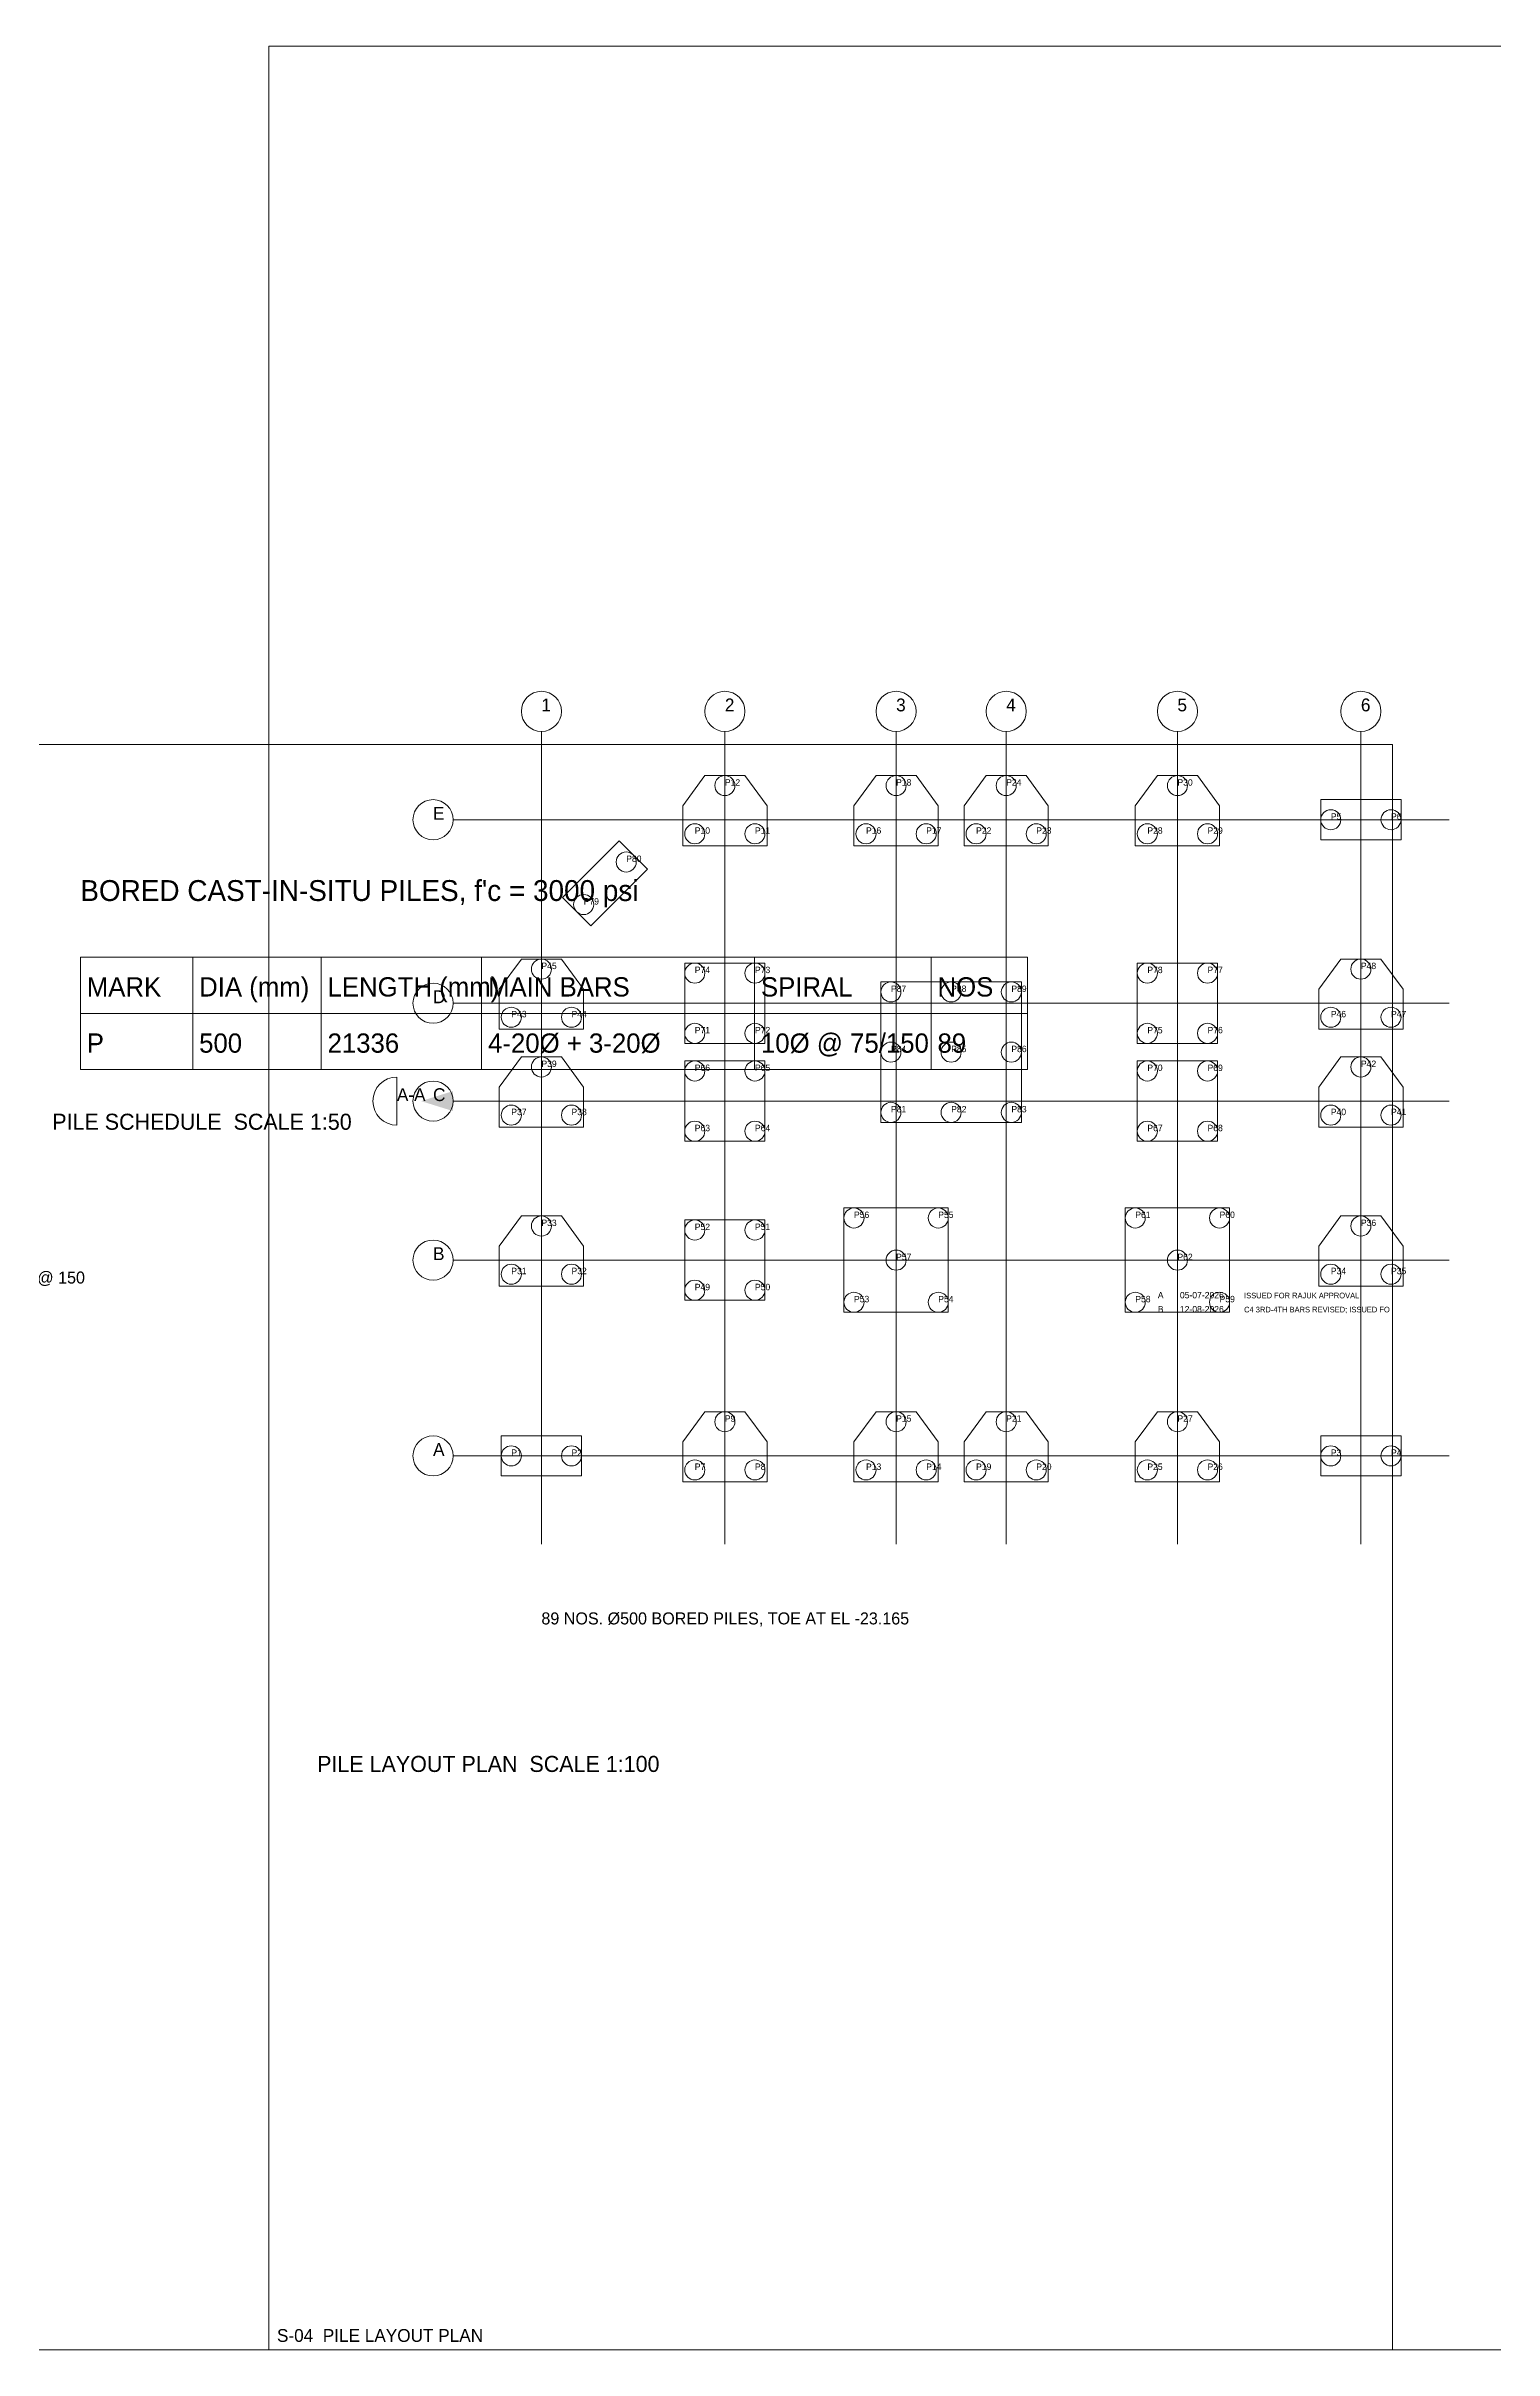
# Model space of a CAD drawing. Extents: x 1000 to 741800, y -207200 to 58400.
# Drawn here: x 371846 to 407926, y 1000 to 58400 of the extents above; entities that cross this region are included whole.
import ezdxf

# ---------------------------------------------------------------- set-up
doc = ezdxf.new("R2010")
doc.units = 0
doc.layers.get('0').update_dxf_attribs({"lineweight": 0, "plot": 0})
for name, color, linetype, lineweight, plot in [('Arrow', 7, 'Continuous', 0, False), ('Foundation', 3, 'Continuous', 0, False), ('Grid', 8, 'Continuous', 0, False), ('Grid Circle', 8, 'Continuous', 0, False), ('Sheet', 7, 'Continuous', 0, False), ('Text-1', 7, 'Continuous', 0, False), ('Text-2', 7, 'Continuous', 0, False), ('TITLE', 7, 'Continuous', 0, False)]:
    doc.layers.add(name, color=color, linetype=linetype, lineweight=lineweight, plot=plot)

# ---------------------------------------------------------------- blocks, each defined once
blk = doc.blocks.new('GRID_BUBBLE')
at = {"layer": 'Grid Circle'}
blk.add_circle((0, 0), 500, dxfattribs=at)
at = {"layer": 'Text-1'}
blk.add_attdef('GRID', (0, 0), '', height=320, dxfattribs=at)
blk = doc.blocks.new('SECTION_MARK')
at = {"layer": 'Arrow'}
blk.add_solid([(600, 0), (1400, 250), (1400, -250)], dxfattribs=at)
at = {"layer": 'Text-1'}
blk.add_line((0, -600), (0, 600), dxfattribs=at)
blk.add_arc((0, 0), 600, 90, 270, dxfattribs=at)
blk.add_attdef('SEC', (0, 0), '', height=320, dxfattribs=at)

msp = doc.modelspace()

# ---------------------------------------------------------------- linework, layer by layer
for p, q in [((372700, 35700), (396300, 35700)), ((372700, 35700), (372700, 32900)), ((375500, 35700), (375500, 32900)), ((378700, 35700), (378700, 32900)), ((382700, 35700), (382700, 32900)), ((389500, 35700), (389500, 32900)), ((393900, 35700), (393900, 32900)), ((396300, 35700), (396300, 32900)), ((372700, 34300), (396300, 34300)), ((372700, 32900), (396300, 32900))]:
    msp.add_line(p, q)
at = {"layer": 'Foundation'}
for points in [[(387711.2, 38474.8), (389811.2, 38474.8), (389811.2, 39474.8), (389261.2, 40224.8), (388261.2, 40224.8), (387711.2, 39474.8)], [(391978.4, 38474.8), (394078.4, 38474.8), (394078.4, 39474.8), (393528.4, 40224.8), (392528.4, 40224.8), (391978.4, 39474.8)], [(394721.6, 38474.8), (396821.6, 38474.8), (396821.6, 39474.8), (396271.6, 40224.8), (395271.6, 40224.8), (394721.6, 39474.8)], [(398988.8, 38474.8), (401088.8, 38474.8), (401088.8, 39474.8), (400538.8, 40224.8), (399538.8, 40224.8), (398988.8, 39474.8)], [(403610.8, 38624.8), (405610.8, 38624.8), (405610.8, 39624.8), (403610.8, 39624.8)], [(385419.3786437627, 36480.40779386421), (386833.5922061358, 37894.62135623731), (386126.4854249493, 38601.72813742386), (384712.2718625761, 37187.51457505077)], [(383139.2, 33902.8), (385239.2, 33902.8), (385239.2, 34902.8), (384689.2, 35652.8), (383689.2, 35652.8), (383139.2, 34902.8)], [(403560.8, 33902.8), (405660.8, 33902.8), (405660.8, 34902.8), (405110.8, 35652.8), (404110.8, 35652.8), (403560.8, 34902.8)], [(387761.2, 33552.8), (389761.2, 33552.8), (389761.2, 35552.8), (387761.2, 35552.8)], [(392650, 31583.6), (396150, 31583.6), (396150, 35083.6), (392650, 35083.6)], [(399038.8, 33552.8), (401038.8, 33552.8), (401038.8, 35552.8), (399038.8, 35552.8)], [(383139.2, 31464.4), (385239.2, 31464.4), (385239.2, 32464.4), (384689.2, 33214.4), (383689.2, 33214.4), (383139.2, 32464.4)], [(387761.2, 31114.4), (389761.2, 31114.4), (389761.2, 33114.4), (387761.2, 33114.4)], [(399038.8, 31114.4), (401038.8, 31114.4), (401038.8, 33114.4), (399038.8, 33114.4)], [(403560.8, 31464.4), (405660.8, 31464.4), (405660.8, 32464.4), (405110.8, 33214.4), (404110.8, 33214.4), (403560.8, 32464.4)], [(391728.4, 26852), (394328.4, 26852), (394328.4, 29452), (391728.4, 29452)], [(398738.8, 26852), (401338.8, 26852), (401338.8, 29452), (398738.8, 29452)], [(383139.2, 27502), (385239.2, 27502), (385239.2, 28502), (384689.2, 29252), (383689.2, 29252), (383139.2, 28502)], [(387761.2, 27152), (389761.2, 27152), (389761.2, 29152), (387761.2, 29152)], [(403560.8, 27502), (405660.8, 27502), (405660.8, 28502), (405110.8, 29252), (404110.8, 29252), (403560.8, 28502)], [(387711.2, 22625.2), (389811.2, 22625.2), (389811.2, 23625.2), (389261.2, 24375.2), (388261.2, 24375.2), (387711.2, 23625.2)], [(391978.4, 22625.2), (394078.4, 22625.2), (394078.4, 23625.2), (393528.4, 24375.2), (392528.4, 24375.2), (391978.4, 23625.2)], [(394721.6, 22625.2), (396821.6, 22625.2), (396821.6, 23625.2), (396271.6, 24375.2), (395271.6, 24375.2), (394721.6, 23625.2)], [(398988.8, 22625.2), (401088.8, 22625.2), (401088.8, 23625.2), (400538.8, 24375.2), (399538.8, 24375.2), (398988.8, 23625.2)], [(383189.2, 22775.2), (385189.2, 22775.2), (385189.2, 23775.2), (383189.2, 23775.2)], [(403610.8, 22775.2), (405610.8, 22775.2), (405610.8, 23775.2), (403610.8, 23775.2)]]:
    msp.add_lwpolyline(points, close=True, dxfattribs=at)
for centre in [(388761.2, 39974.8), (393028.4, 39974.8), (395771.6, 39974.8), (400038.8, 39974.8), (403860.8, 39124.8), (405360.8, 39124.8), (388011.2, 38774.8), (389511.2, 38774.8), (392278.4, 38774.8), (393778.4, 38774.8), (395021.6, 38774.8), (396521.6, 38774.8), (399288.8, 38774.8), (400788.8, 38774.8), (386303.2621202459, 38071.39805153395), (385242.6019484661, 37010.73787975412), (384189.2, 35402.8), (404610.8, 35402.8), (388011.2, 35302.8), (389511.2, 35302.8), (392900, 34833.6), (394400, 34833.6), (395900, 34833.6), (399288.8, 35302.8), (400788.8, 35302.8), (383439.2, 34202.8), (384939.2, 34202.8), (403860.8, 34202.8), (405360.8, 34202.8), (388011.2, 33802.8), (389511.2, 33802.8), (399288.8, 33802.8), (400788.8, 33802.8), (392900, 33333.6), (394400, 33333.6), (395900, 33333.6), (384189.2, 32964.4), (388011.2, 32864.4), (389511.2, 32864.4), (399288.8, 32864.4), (400788.8, 32864.4), (404610.8, 32964.4), (383439.2, 31764.4), (384939.2, 31764.4), (388011.2, 31364.4), (389511.2, 31364.4), (392900, 31833.6), (394400, 31833.6), (395900, 31833.6), (399288.8, 31364.4), (400788.8, 31364.4), (403860.8, 31764.4), (405360.8, 31764.4), (391978.4, 29202), (394078.4, 29202), (398988.8, 29202), (401088.8, 29202), (384189.2, 29002), (388011.2, 28902), (389511.2, 28902), (404610.8, 29002), (393028.4, 28152), (400038.8, 28152), (383439.2, 27802), (384939.2, 27802), (388011.2, 27402), (389511.2, 27402), (403860.8, 27802), (405360.8, 27802), (391978.4, 27102), (394078.4, 27102), (398988.8, 27102), (401088.8, 27102), (388761.2, 24125.2), (393028.4, 24125.2), (395771.6, 24125.2), (400038.8, 24125.2), (383439.2, 23275.2), (384939.2, 23275.2), (388011.2, 22925.2), (389511.2, 22925.2), (392278.4, 22925.2), (393778.4, 22925.2), (395021.6, 22925.2), (396521.6, 22925.2), (399288.8, 22925.2), (400788.8, 22925.2), (403860.8, 23275.2), (405360.8, 23275.2)]:
    msp.add_circle(centre, 250, dxfattribs=at)
at = {"layer": 'Grid'}
for p, q in [((384189.2, 21075.2), (384189.2, 41324.8)), ((388761.2, 21075.2), (388761.2, 41324.8)), ((393028.4, 21075.2), (393028.4, 41324.8)), ((395771.6, 21075.2), (395771.6, 41324.8)), ((400038.8, 21075.2), (400038.8, 41324.8)), ((404610.8, 21075.2), (404610.8, 41324.8)), ((381989.2, 39124.8), (406810.8, 39124.8)), ((381989.2, 34552.8), (406810.8, 34552.8)), ((381989.2, 32114.4), (406810.8, 32114.4)), ((381989.2, 28152), (406810.8, 28152)), ((381989.2, 23275.2), (406810.8, 23275.2))]:
    msp.add_line(p, q, dxfattribs=at)
at = {"layer": 'Sheet'}
for points in [[(377400, 1000), (459500, 1000), (459500, 58400), (377400, 58400)], [(348000, 1000), (405400, 1000), (405400, 41000), (348000, 41000)]]:
    msp.add_lwpolyline(points, close=True, dxfattribs=at)

# ---------------------------------------------------------------- block references
at = {"layer": 'Grid Circle'}
for p, values in [((384189.2, 41824.8), {'GRID': '1'}), ((388761.2, 41824.8), {'GRID': '2'}), ((393028.4, 41824.8), {'GRID': '3'}), ((395771.6, 41824.8), {'GRID': '4'}), ((400038.8, 41824.8), {'GRID': '5'}), ((404610.8, 41824.8), {'GRID': '6'}), ((381489.2, 39124.8), {'GRID': 'E'}), ((381489.2, 34552.8), {'GRID': 'D'}), ((381489.2, 32114.4), {'GRID': 'C'}), ((381489.2, 28152), {'GRID': 'B'}), ((381489.2, 23275.2), {'GRID': 'A'})]:
    msp.add_blockref('GRID_BUBBLE', p, dxfattribs=at).add_auto_attribs(values)
at = {"layer": 'Text-1'}
msp.add_blockref('SECTION_MARK', (380589.2, 32114.4), dxfattribs=at).add_auto_attribs({'SEC': 'A-A'})

# ---------------------------------------------------------------- texts
at = {"layer": 'Sheet'}
for s, height, p in [("BORED CAST-IN-SITU PILES, f'c = 3000 psi", 520, (372700, 37100)), ('PILE SCHEDULE  SCALE 1:50', 400, (372000, 31400)), ('PILE LAYOUT PLAN  SCALE 1:100', 400, (378600, 15400)), ('S-04  PILE LAYOUT PLAN', 320, (377600, 1200))]:
    msp.add_text(s, height=height, dxfattribs=at).set_placement(p)
at = {"layer": 'Text-1'}
for s, height, p in [('MARK', 480, (372860, 34720)), ('DIA (mm)', 480, (375660, 34720)), ('LENGTH (mm)', 480, (378860, 34720)), ('MAIN BARS', 480, (382860, 34720)), ('SPIRAL', 480, (389660, 34720)), ('NOS', 480, (394060, 34720)), ('P', 480, (372860, 33320)), ('500', 480, (375660, 33320)), ('21336', 480, (378860, 33320)), ('4-20%%C + 3-20%%C', 480, (382860, 33320)), ('10%%C @ 75/150', 480, (389660, 33320)), ('89', 480, (394060, 33320)), ('89 NOS. %%C500 BORED PILES, TOE AT EL -23.165', 300, (384189.2, 19075.2))]:
    msp.add_text(s, height=height, dxfattribs=at).set_placement(p)
at = {"layer": 'Text-2'}
for s, height, p in [('P12', 160, (388761.2, 39974.8)), ('P18', 160, (393028.4, 39974.8)), ('P24', 160, (395771.6, 39974.8)), ('P30', 160, (400038.8, 39974.8)), ('P5', 160, (403860.8, 39124.8)), ('P6', 160, (405360.8, 39124.8)), ('P10', 160, (388011.2, 38774.8)), ('P11', 160, (389511.2, 38774.8)), ('P16', 160, (392278.4, 38774.8)), ('P17', 160, (393778.4, 38774.8)), ('P22', 160, (395021.6, 38774.8)), ('P23', 160, (396521.6, 38774.8)), ('P28', 160, (399288.8, 38774.8)), ('P29', 160, (400788.8, 38774.8)), ('P80', 160, (386303.2621202459, 38071.39805153395)), ('P79', 160, (385242.6019484661, 37010.73787975412)), ('P45', 160, (384189.2, 35402.8)), ('P74', 160, (388011.2, 35302.8)), ('P73', 160, (389511.2, 35302.8)), ('P78', 160, (399288.8, 35302.8)), ('P77', 160, (400788.8, 35302.8)), ('P48', 160, (404610.8, 35402.8)), ('P87', 160, (392900, 34833.6)), ('P88', 160, (394400, 34833.6)), ('P89', 160, (395900, 34833.6)), ('P43', 160, (383439.2, 34202.8)), ('P44', 160, (384939.2, 34202.8)), ('P71', 160, (388011.2, 33802.8)), ('P72', 160, (389511.2, 33802.8)), ('P75', 160, (399288.8, 33802.8)), ('P76', 160, (400788.8, 33802.8)), ('P46', 160, (403860.8, 34202.8)), ('P47', 160, (405360.8, 34202.8)), ('P84', 160, (392900, 33333.6)), ('P85', 160, (394400, 33333.6)), ('P86', 160, (395900, 33333.6)), ('P39', 160, (384189.2, 32964.4)), ('P66', 160, (388011.2, 32864.4)), ('P65', 160, (389511.2, 32864.4)), ('P70', 160, (399288.8, 32864.4)), ('P69', 160, (400788.8, 32864.4)), ('P42', 160, (404610.8, 32964.4)), ('P37', 160, (383439.2, 31764.4)), ('P38', 160, (384939.2, 31764.4)), ('P81', 160, (392900, 31833.6)), ('P82', 160, (394400, 31833.6)), ('P83', 160, (395900, 31833.6)), ('P40', 160, (403860.8, 31764.4)), ('P41', 160, (405360.8, 31764.4)), ('P63', 160, (388011.2, 31364.4)), ('P64', 160, (389511.2, 31364.4)), ('P67', 160, (399288.8, 31364.4)), ('P68', 160, (400788.8, 31364.4)), ('P56', 160, (391978.4, 29202)), ('P55', 160, (394078.4, 29202)), ('P61', 160, (398988.8, 29202)), ('P60', 160, (401088.8, 29202)), ('P33', 160, (384189.2, 29002)), ('P52', 160, (388011.2, 28902)), ('P51', 160, (389511.2, 28902)), ('P36', 160, (404610.8, 29002)), ('P57', 160, (393028.4, 28152)), ('P62', 160, (400038.8, 28152)), ('10%%C spiral @ 75mm c/c (top 3.0 m) then @ 150', 300, (364375, 27568)), ('P31', 160, (383439.2, 27802)), ('P32', 160, (384939.2, 27802)), ('P49', 160, (388011.2, 27402)), ('P50', 160, (389511.2, 27402)), ('P34', 160, (403860.8, 27802)), ('P35', 160, (405360.8, 27802)), ('P53', 160, (391978.4, 27102)), ('P54', 160, (394078.4, 27102)), ('P58', 160, (398988.8, 27102)), ('P59', 160, (401088.8, 27102)), ('P9', 160, (388761.2, 24125.2)), ('P15', 160, (393028.4, 24125.2)), ('P21', 160, (395771.6, 24125.2)), ('P27', 160, (400038.8, 24125.2)), ('P1', 160, (383439.2, 23275.2)), ('P2', 160, (384939.2, 23275.2)), ('P7', 160, (388011.2, 22925.2)), ('P8', 160, (389511.2, 22925.2)), ('P13', 160, (392278.4, 22925.2)), ('P14', 160, (393778.4, 22925.2)), ('P19', 160, (395021.6, 22925.2)), ('P20', 160, (396521.6, 22925.2)), ('P25', 160, (399288.8, 22925.2)), ('P26', 160, (400788.8, 22925.2)), ('P3', 160, (403860.8, 23275.2)), ('P4', 160, (405360.8, 23275.2))]:
    msp.add_text(s, height=height, dxfattribs=at).set_placement(p)
at = {"layer": 'TITLE'}
for s, height, p in [('A', 160, (399550, 27200)), ('B', 160, (399550, 26850)), ('05-07-2026', 160, (400100, 27200)), ('12-08-2026', 160, (400100, 26850)), ('C4 3RD-4TH BARS REVISED; ISSUED FO', 140, (401700, 26850)), ('ISSUED FOR RAJUK APPROVAL', 140, (401700, 27200))]:
    msp.add_text(s, height=height, dxfattribs=at).set_placement(p)

doc.saveas('drawing.dxf')
